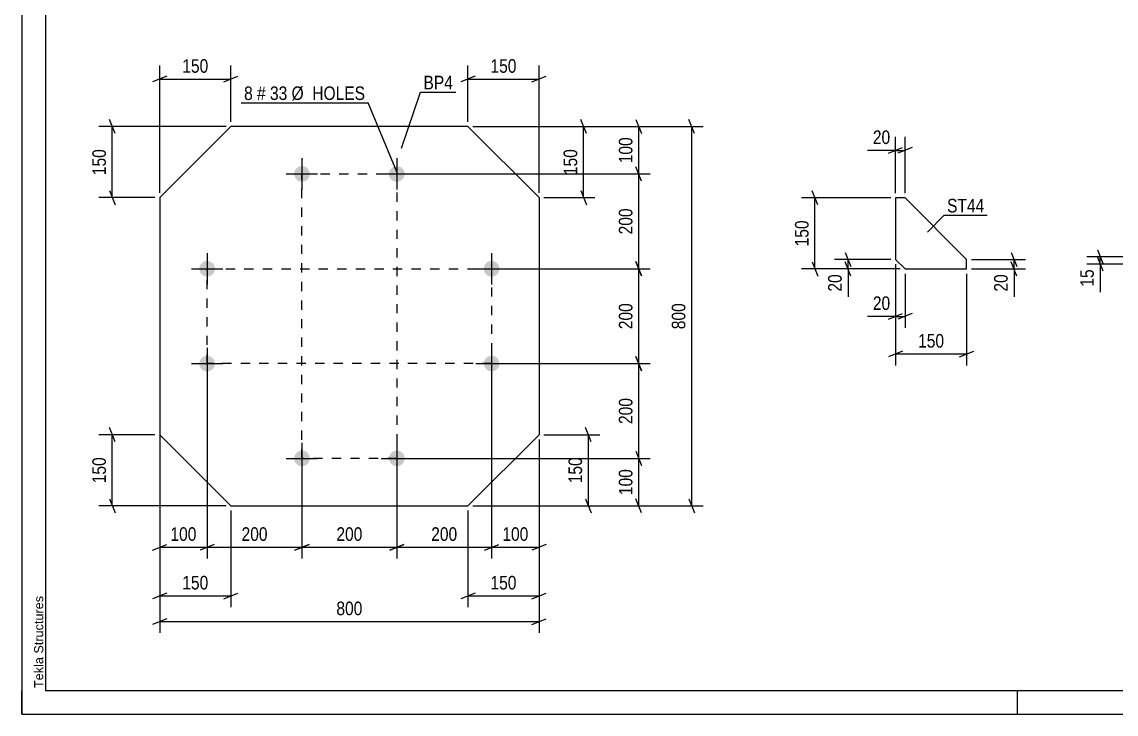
# Model space of a CAD drawing. Header units: millimetres. Extents: x 0 to 420, y 0 to 297.
# Drawn here: x 0 to 230.8, y 0 to 146 of the extents above; entities that cross this region are included whole.
import ezdxf

# ---------------------------------------------------------------- set-up
doc = ezdxf.new("R2010")
doc.units = ezdxf.units.MM
doc.linetypes.add('DXK_LINE_DOT2', pattern=[3.9198, 1.9599, -1.9599])
doc.styles.add('Arial', font='ARIAL.TTF', dxfattribs={"height": 0.2})
doc.styles.add('Arial Narrow', font='ARIALN.TTF', dxfattribs={"height": 0.2})

# ---------------------------------------------------------------- blocks, each defined once
blk = doc.blocks.new('Unknown-284932542-1134')
at = {"color": 5, "linetype": 'Continuous'}
for p, q in [((0, 297), (0, 0)), ((5, 292), (5, 5)), ((0, 0), (0, 5)), ((5, 5), (415, 5)), ((210, 0), (210, 5)), ((0, 0), (420, 0))]:
    blk.add_line(p, q, dxfattribs=at)
at = {"color": 174, "linetype": 'Continuous', "style": 'Arial'}
blk.add_text('Tekla Structures', height=1.9102, rotation=90, dxfattribs=at).set_placement((4.5, 5.5))
blk = doc.blocks.new('Part-284932542-2477 - 2461')
at = {"color": 2, "linetype": 'Continuous'}
for p, q in [((44.07, 123.95), (29.07, 108.95)), ((94.07, 123.95), (44.07, 123.95)), ((109.07, 108.95), (94.07, 123.95)), ((29.07, 108.95), (29.07, 58.95)), ((109.07, 108.95), (109.07, 58.95)), ((44.07, 43.95), (29.07, 58.95)), ((94.07, 43.95), (109.07, 58.95)), ((44.07, 43.95), (94.07, 43.95))]:
    blk.add_line(p, q, dxfattribs=at)
blk = doc.blocks.new('Bolt-284932542-2510 - 2461')
at = {"linetype": 'Continuous'}
for points in [[(59.07, 115.6, -1), (59.07, 112.3, -1)], [(79.07, 115.6, -1), (79.07, 112.3, -1)], [(39.07, 95.6, -1), (39.07, 92.3, -1)], [(99.07, 95.6, -1), (99.07, 92.3, -1)], [(39.07, 75.6, -1), (39.07, 72.3, -1)], [(99.07, 75.6, -1), (99.07, 72.3, -1)], [(59.07, 55.6, -1), (59.07, 52.3, -1)], [(79.07, 55.6, -1), (79.07, 52.3, -1)]]:
    blk.add_hatch(color=1, dxfattribs=at).paths.add_polyline_path(points)
at = {"color": 1, "linetype": 'Continuous'}
for p, q in [((59.07, 117.25), (59.07, 110.65)), ((79.07, 117.25), (79.07, 110.65)), ((55.77, 113.95), (62.37, 113.95)), ((75.77, 113.95), (82.37, 113.95)), ((39.07, 97.25), (39.07, 90.65)), ((99.07, 97.25), (99.07, 90.65)), ((35.77, 93.95), (42.37, 93.95)), ((95.77, 93.95), (102.37, 93.95)), ((39.07, 77.25), (39.07, 70.65)), ((99.07, 77.25), (99.07, 70.65)), ((35.77, 73.95), (42.37, 73.95)), ((95.77, 73.95), (102.37, 73.95)), ((59.07, 57.25), (59.07, 50.65)), ((79.07, 57.25), (79.07, 50.65)), ((55.77, 53.95), (62.37, 53.95)), ((75.77, 53.95), (82.37, 53.95))]:
    blk.add_line(p, q, dxfattribs=at)
blk = doc.blocks.new('Part-284932542-2394 - 2378')
at = {"color": 2, "linetype": 'Continuous'}
for p, q in [((186.25, 108.91), (184.25, 108.91)), ((184.25, 108.91), (184.25, 95.91)), ((199.25, 95.91), (186.25, 108.91)), ((184.25, 95.91), (186.25, 93.91)), ((199.25, 93.91), (199.25, 95.91)), ((186.25, 93.91), (199.25, 93.91))]:
    blk.add_line(p, q, dxfattribs=at)
blk = doc.blocks.new('Rectangle-284932542-2736 - 2461')
at = {"color": 1, "linetype": 'DXK_LINE_DOT2'}
blk.add_lwpolyline([(59.07, 113.95), (79.07, 113.95), (79.07, 53.95), (59.07, 53.95), (59.07, 113.95)], close=True, dxfattribs=at)
blk = doc.blocks.new('Rectangle-284932542-2746 - 2461')
at = {"color": 1, "linetype": 'DXK_LINE_DOT2'}
blk.add_lwpolyline([(39.07, 93.95), (99.07, 93.95), (99.07, 73.95), (39.07, 73.95), (39.07, 93.95)], close=True, dxfattribs=at)
blk = doc.blocks.new('StraightDimension-284932542-2588 - 2461')
at = {"color": 7, "linetype": 'Continuous'}
for p, q in [((19.67, 122.45), (18.47, 125.45)), ((43.07, 123.95), (16.22, 123.95)), ((19.07, 108.95), (19.07, 123.95)), ((28.07, 108.95), (16.22, 108.95)), ((18.47, 110.45), (19.67, 107.45))]:
    blk.add_line(p, q, dxfattribs=at)
at = {"color": 0}
blk.add_wipeout([(18.32, 119.79), (14.12, 119.79), (14.12, 113.1), (18.32, 113.1)], dxfattribs=at)
at = {"color": 3, "style": 'Arial Narrow'}
blk.add_text('150', height=2.863, rotation=90.0002, dxfattribs=at).set_placement((17.72, 113.7))
blk = doc.blocks.new('StraightDimension-284932542-2512 - 2461')
at = {"color": 7, "linetype": 'Continuous'}
for p, q in [((94.07, 124.95), (94.07, 136.8)), ((109.07, 109.95), (109.07, 136.8)), ((95.57, 134.55), (92.57, 133.35)), ((94.07, 133.95), (109.07, 133.95)), ((107.57, 133.35), (110.57, 134.55))]:
    blk.add_line(p, q, dxfattribs=at)
at = {"color": 0}
blk.add_wipeout([(104.92, 134.7), (104.92, 138.9), (98.23, 138.9), (98.23, 134.7)], dxfattribs=at)
at = {"color": 3, "style": 'Arial Narrow'}
blk.add_text('150', height=2.863, dxfattribs=at).set_placement((98.83, 135.3))
blk = doc.blocks.new('StraightDimension-284932542-2531 - 2461')
at = {"color": 7, "linetype": 'Continuous'}
for p, q in [((29.07, 109.95), (29.07, 136.8)), ((44.07, 124.95), (44.07, 136.8)), ((30.57, 134.55), (27.57, 133.35)), ((29.07, 133.95), (44.07, 133.95)), ((42.57, 133.35), (45.57, 134.55))]:
    blk.add_line(p, q, dxfattribs=at)
at = {"color": 0}
blk.add_wipeout([(39.92, 134.7), (39.92, 138.9), (33.23, 138.9), (33.23, 134.7)], dxfattribs=at)
at = {"color": 3, "style": 'Arial Narrow'}
blk.add_text('150', height=2.863, dxfattribs=at).set_placement((33.83, 135.3))
blk = doc.blocks.new('StraightDimension-284932542-2550 - 2461')
at = {"color": 7, "linetype": 'Continuous'}
for p, q in [((109.07, 57.95), (109.07, 22.55)), ((94.07, 42.95), (94.07, 22.55)), ((95.57, 25.55), (92.57, 24.35)), ((107.57, 24.35), (110.57, 25.55)), ((94.07, 24.95), (109.07, 24.95))]:
    blk.add_line(p, q, dxfattribs=at)
at = {"color": 0}
blk.add_wipeout([(104.92, 25.7), (104.92, 29.9), (98.23, 29.9), (98.23, 25.7)], dxfattribs=at)
at = {"color": 3, "style": 'Arial Narrow'}
blk.add_text('150', height=2.863, dxfattribs=at).set_placement((98.83, 26.3))
blk = doc.blocks.new('StraightDimension-284932542-2569 - 2461')
at = {"color": 7, "linetype": 'Continuous'}
for p, q in [((29.07, 61.45), (29.07, 22.55)), ((44.07, 42.95), (44.07, 22.55)), ((30.57, 25.55), (27.57, 24.35)), ((42.57, 24.35), (45.57, 25.55)), ((29.07, 24.95), (44.07, 24.95))]:
    blk.add_line(p, q, dxfattribs=at)
at = {"color": 0}
blk.add_wipeout([(39.92, 25.7), (39.92, 29.9), (33.23, 29.9), (33.23, 25.7)], dxfattribs=at)
at = {"color": 3, "style": 'Arial Narrow'}
blk.add_text('150', height=2.863, dxfattribs=at).set_placement((33.83, 26.3))
blk = doc.blocks.new('StraightDimension-284932542-2607 - 2461')
at = {"color": 7, "linetype": 'Continuous'}
for p, q in [((19.67, 57.45), (18.47, 60.45)), ((28.07, 58.95), (16.22, 58.95)), ((19.07, 43.95), (19.07, 58.95)), ((43.07, 43.95), (16.22, 43.95)), ((18.47, 45.45), (19.67, 42.45))]:
    blk.add_line(p, q, dxfattribs=at)
at = {"color": 0}
blk.add_wipeout([(18.32, 54.79), (14.12, 54.79), (14.12, 48.1), (18.32, 48.1)], dxfattribs=at)
at = {"color": 3, "style": 'Arial Narrow'}
blk.add_text('150', height=2.863, rotation=90.0002, dxfattribs=at).set_placement((17.72, 48.7))
blk = doc.blocks.new('StraightDimension-284932542-2625 - 2461')
at = {"color": 7, "linetype": 'Continuous'}
for p, q in [((119.06, 122.45), (117.86, 125.45)), ((95.07, 123.95), (120.86, 123.95)), ((118.46, 108.95), (118.46, 123.95)), ((110.07, 108.95), (120.86, 108.95)), ((117.86, 110.45), (119.06, 107.45))]:
    blk.add_line(p, q, dxfattribs=at)
at = {"color": 0}
blk.add_wipeout([(117.71, 119.79), (113.51, 119.79), (113.51, 113.1), (117.71, 113.1)], dxfattribs=at)
at = {"color": 3, "style": 'Arial Narrow'}
blk.add_text('150', height=2.863, rotation=90.0002, dxfattribs=at).set_placement((117.11, 113.7))
blk = doc.blocks.new('StraightDimension-284932542-2643 - 2461')
at = {"color": 7, "linetype": 'Continuous'}
for p, q in [((120.09, 57.45), (118.89, 60.45)), ((110.07, 58.95), (121.89, 58.95)), ((119.49, 43.95), (119.49, 58.95)), ((95.07, 43.95), (121.89, 43.95)), ((118.89, 45.45), (120.09, 42.45))]:
    blk.add_line(p, q, dxfattribs=at)
at = {"color": 0}
blk.add_wipeout([(118.74, 54.79), (114.54, 54.79), (114.54, 48.1), (118.74, 48.1)], dxfattribs=at)
at = {"color": 3, "style": 'Arial Narrow'}
blk.add_text('150', height=2.863, rotation=90.0002, dxfattribs=at).set_placement((118.14, 48.7))
blk = doc.blocks.new('StraightDimension-284932542-2661 - 2461')
at = {"color": 7, "linetype": 'Continuous'}
for p, q in [((99.07, 72.95), (99.07, 32.8)), ((109.07, 57.95), (109.07, 32.8)), ((97.57, 34.6), (100.57, 35.8)), ((99.07, 35.2), (109.07, 35.2)), ((110.57, 35.8), (107.57, 34.6))]:
    blk.add_line(p, q, dxfattribs=at)
at = {"color": 0}
blk.add_wipeout([(107.42, 35.95), (107.42, 40.15), (100.73, 40.15), (100.73, 35.95)], dxfattribs=at)
at = {"color": 3, "style": 'Arial Narrow'}
blk.add_text('100', height=2.863, dxfattribs=at).set_placement((101.33, 36.55))
blk = doc.blocks.new('StraightDimension-284932542-2677 - 2461')
at = {"color": 7, "linetype": 'Continuous'}
for p, q in [((39.07, 72.95), (39.07, 32.8)), ((29.07, 57.95), (29.07, 32.8)), ((27.57, 34.6), (30.57, 35.8)), ((29.07, 35.2), (39.07, 35.2)), ((40.57, 35.8), (37.57, 34.6))]:
    blk.add_line(p, q, dxfattribs=at)
at = {"color": 0}
blk.add_wipeout([(37.42, 35.95), (37.42, 40.15), (30.73, 40.15), (30.73, 35.95)], dxfattribs=at)
at = {"color": 3, "style": 'Arial Narrow'}
blk.add_text('100', height=2.863, dxfattribs=at).set_placement((31.33, 36.55))
blk = doc.blocks.new('StraightDimension-284932542-6433 - 2461')
at = {"color": 7, "linetype": 'Continuous'}
for p, q in [((100.07, 73.95), (132.51, 73.95)), ((130.71, 72.45), (129.51, 75.45)), ((130.11, 53.95), (130.11, 73.95)), ((129.51, 55.45), (130.71, 52.45)), ((80.07, 53.95), (132.51, 53.95))]:
    blk.add_line(p, q, dxfattribs=at)
at = {"color": 0}
blk.add_wipeout([(129.36, 67.29), (125.16, 67.29), (125.16, 60.6), (129.36, 60.6)], dxfattribs=at)
at = {"color": 3, "style": 'Arial Narrow'}
blk.add_text('200', height=2.863, rotation=90.0002, dxfattribs=at).set_placement((128.76, 61.2))
blk = doc.blocks.new('StraightDimension-284932542-2688 - 2461')
at = {"color": 7, "linetype": 'Continuous'}
for p, q in [((29.07, 61.45), (29.07, 17.12)), ((109.07, 57.95), (109.07, 17.12)), ((30.57, 20.12), (27.57, 18.92)), ((29.07, 19.52), (109.07, 19.52)), ((107.57, 18.92), (110.57, 20.12))]:
    blk.add_line(p, q, dxfattribs=at)
at = {"color": 0}
blk.add_wipeout([(72.42, 20.27), (72.42, 24.47), (65.73, 24.47), (65.73, 20.27)], dxfattribs=at)
at = {"color": 3, "style": 'Arial Narrow'}
blk.add_text('800', height=2.863, dxfattribs=at).set_placement((66.33, 20.87))
blk = doc.blocks.new('StraightDimension-284932542-2699 - 2461')
at = {"color": 7, "linetype": 'Continuous'}
for p, q in [((129.51, 55.45), (130.71, 52.45)), ((80.07, 53.95), (132.51, 53.95)), ((130.11, 43.95), (130.11, 53.95)), ((95.07, 43.95), (132.51, 43.95)), ((130.71, 42.45), (129.51, 45.45))]:
    blk.add_line(p, q, dxfattribs=at)
at = {"color": 0}
blk.add_wipeout([(129.36, 52.29), (125.16, 52.29), (125.16, 45.6), (129.36, 45.6)], dxfattribs=at)
at = {"color": 3, "style": 'Arial Narrow'}
blk.add_text('100', height=2.863, rotation=90.0002, dxfattribs=at).set_placement((128.76, 46.2))
blk = doc.blocks.new('StraightDimension-284932542-2715 - 2461')
at = {"color": 7, "linetype": 'Continuous'}
for p, q in [((129.51, 125.45), (130.71, 122.45)), ((95.07, 123.95), (132.51, 123.95)), ((130.11, 113.95), (130.11, 123.95)), ((130.71, 112.45), (129.51, 115.45)), ((80.07, 113.95), (132.51, 113.95))]:
    blk.add_line(p, q, dxfattribs=at)
at = {"color": 0}
blk.add_wipeout([(129.36, 122.29), (125.16, 122.29), (125.16, 115.6), (129.36, 115.6)], dxfattribs=at)
at = {"color": 3, "style": 'Arial Narrow'}
blk.add_text('100', height=2.863, rotation=90.0002, dxfattribs=at).set_placement((128.76, 116.2))
blk = doc.blocks.new('StraightDimension-284932542-2726 - 2461')
at = {"color": 7, "linetype": 'Continuous'}
for p, q in [((141.87, 122.45), (140.67, 125.45)), ((95.07, 123.95), (143.67, 123.95)), ((141.27, 43.95), (141.27, 123.95)), ((95.07, 43.95), (143.67, 43.95)), ((140.67, 45.45), (141.87, 42.45))]:
    blk.add_line(p, q, dxfattribs=at)
at = {"color": 0}
blk.add_wipeout([(140.52, 87.29), (136.32, 87.29), (136.32, 80.6), (140.52, 80.6)], dxfattribs=at)
at = {"color": 3, "style": 'Arial Narrow'}
blk.add_text('800', height=2.863, rotation=90.0002, dxfattribs=at).set_placement((139.92, 81.2))
blk = doc.blocks.new('StraightDimension-284932542-6427 - 2461')
at = {"color": 7, "linetype": 'Continuous'}
for p, q in [((39.07, 72.95), (39.07, 32.8)), ((59.07, 52.95), (59.07, 32.8)), ((40.57, 35.8), (37.57, 34.6)), ((39.07, 35.2), (59.07, 35.2)), ((57.57, 34.6), (60.57, 35.8))]:
    blk.add_line(p, q, dxfattribs=at)
at = {"color": 0}
blk.add_wipeout([(52.42, 35.95), (52.42, 40.15), (45.73, 40.15), (45.73, 35.95)], dxfattribs=at)
at = {"color": 3, "style": 'Arial Narrow'}
blk.add_text('200', height=2.863, dxfattribs=at).set_placement((46.33, 36.55))
blk = doc.blocks.new('StraightDimension-284932542-6429 - 2461')
at = {"color": 7, "linetype": 'Continuous'}
for p, q in [((59.07, 52.95), (59.07, 32.8)), ((79.07, 52.95), (79.07, 32.8)), ((60.57, 35.8), (57.57, 34.6)), ((59.07, 35.2), (79.07, 35.2)), ((77.57, 34.6), (80.57, 35.8))]:
    blk.add_line(p, q, dxfattribs=at)
at = {"color": 0}
blk.add_wipeout([(72.42, 35.95), (72.42, 40.15), (65.73, 40.15), (65.73, 35.95)], dxfattribs=at)
at = {"color": 3, "style": 'Arial Narrow'}
blk.add_text('200', height=2.863, dxfattribs=at).set_placement((66.33, 36.55))
blk = doc.blocks.new('StraightDimension-284932542-6431 - 2461')
at = {"color": 7, "linetype": 'Continuous'}
for p, q in [((99.07, 72.95), (99.07, 32.8)), ((79.07, 52.95), (79.07, 32.8)), ((80.57, 35.8), (77.57, 34.6)), ((79.07, 35.2), (99.07, 35.2)), ((97.57, 34.6), (100.57, 35.8))]:
    blk.add_line(p, q, dxfattribs=at)
at = {"color": 0}
blk.add_wipeout([(92.42, 35.95), (92.42, 40.15), (85.73, 40.15), (85.73, 35.95)], dxfattribs=at)
at = {"color": 3, "style": 'Arial Narrow'}
blk.add_text('200', height=2.863, dxfattribs=at).set_placement((86.33, 36.55))
blk = doc.blocks.new('StraightDimension-284932542-6435 - 2461')
at = {"color": 7, "linetype": 'Continuous'}
for p, q in [((130.71, 92.45), (129.51, 95.45)), ((100.07, 93.95), (132.51, 93.95)), ((130.11, 73.95), (130.11, 93.95)), ((100.07, 73.95), (132.51, 73.95)), ((129.51, 75.45), (130.71, 72.45))]:
    blk.add_line(p, q, dxfattribs=at)
at = {"color": 0}
blk.add_wipeout([(129.36, 87.29), (125.16, 87.29), (125.16, 80.6), (129.36, 80.6)], dxfattribs=at)
at = {"color": 3, "style": 'Arial Narrow'}
blk.add_text('200', height=2.863, rotation=90.0002, dxfattribs=at).set_placement((128.76, 81.2))
blk = doc.blocks.new('StraightDimension-284932542-6437 - 2461')
at = {"color": 7, "linetype": 'Continuous'}
for p, q in [((130.71, 112.45), (129.51, 115.45)), ((80.07, 113.95), (132.51, 113.95)), ((130.11, 93.95), (130.11, 113.95)), ((129.51, 95.45), (130.71, 92.45)), ((100.07, 93.95), (132.51, 93.95))]:
    blk.add_line(p, q, dxfattribs=at)
at = {"color": 0}
blk.add_wipeout([(129.36, 107.29), (125.16, 107.29), (125.16, 100.6), (129.36, 100.6)], dxfattribs=at)
at = {"color": 3, "style": 'Arial Narrow'}
blk.add_text('200', height=2.863, rotation=90.0002, dxfattribs=at).set_placement((128.76, 101.2))
blk = doc.blocks.new('StraightDimension-284932542-2447 - 2378')
at = {"color": 7, "linetype": 'Continuous'}
for p, q in [((183.25, 108.91), (164.41, 108.91)), ((167.86, 107.41), (166.66, 110.41)), ((167.26, 93.91), (167.26, 108.91)), ((166.66, 95.41), (167.86, 92.41)), ((185.25, 93.91), (164.41, 93.91))]:
    blk.add_line(p, q, dxfattribs=at)
at = {"color": 0}
blk.add_wipeout([(166.51, 104.75), (162.31, 104.75), (162.31, 98.07), (166.51, 98.07)], dxfattribs=at)
at = {"color": 3, "style": 'Arial Narrow'}
blk.add_text('150', height=2.863, rotation=90.0002, dxfattribs=at).set_placement((165.91, 98.67))
blk = doc.blocks.new('StraightDimension-284932542-2407 - 2378')
at = {"color": 7, "linetype": 'Continuous'}
for p, q in [((184.25, 109.91), (184.25, 121.76)), ((186.25, 109.91), (186.25, 121.76)), ((182.75, 118.31), (185.75, 119.51)), ((184.25, 118.91), (186.25, 118.91)), ((187.75, 119.51), (184.75, 118.31))]:
    blk.add_line(p, q, dxfattribs=at)
at = {"color": 0}
blk.add_wipeout([(183.73, 119.66), (183.73, 123.86), (178.87, 123.86), (178.87, 119.66)], dxfattribs=at)
at = {"color": 7, "linetype": 'Continuous'}
blk.add_line((184.25, 118.91), (178.35, 118.91), dxfattribs=at)
blk.add_line((184.25, 118.91), (178.35, 118.91), dxfattribs=at)
at = {"color": 3, "style": 'Arial Narrow'}
blk.add_text('20', height=2.863, dxfattribs=at).set_placement((179.47, 120.26))
blk = doc.blocks.new('StraightDimension-284932542-2438 - 2378')
at = {"color": 7, "linetype": 'Continuous'}
for p, q in [((184.25, 94.91), (184.25, 73.57)), ((199.25, 92.91), (199.25, 73.57)), ((185.75, 76.57), (182.75, 75.37)), ((197.75, 75.37), (200.75, 76.57)), ((184.25, 75.97), (199.25, 75.97))]:
    blk.add_line(p, q, dxfattribs=at)
at = {"color": 0}
blk.add_wipeout([(195.09, 76.72), (195.09, 80.92), (188.41, 80.92), (188.41, 76.72)], dxfattribs=at)
at = {"color": 3, "style": 'Arial Narrow'}
blk.add_text('150', height=2.863, dxfattribs=at).set_placement((189.01, 77.32))
blk = doc.blocks.new('StraightDimension-284932542-2420 - 2378')
at = {"color": 7, "linetype": 'Continuous'}
for p, q in [((208.65, 97.41), (209.85, 94.41)), ((200.25, 95.91), (211.65, 95.91)), ((209.85, 92.41), (208.65, 95.41)), ((209.25, 93.91), (209.25, 95.91)), ((200.25, 93.91), (211.65, 93.91))]:
    blk.add_line(p, q, dxfattribs=at)
at = {"color": 0}
blk.add_wipeout([(208.5, 93.38), (204.3, 93.38), (204.3, 88.53), (208.5, 88.53)], dxfattribs=at)
at = {"color": 7, "linetype": 'Continuous'}
blk.add_line((209.25, 93.91), (209.25, 88), dxfattribs=at)
blk.add_line((209.25, 93.91), (209.25, 88), dxfattribs=at)
at = {"color": 3, "style": 'Arial Narrow'}
blk.add_text('20', height=2.863, rotation=90.0002, dxfattribs=at).set_placement((207.9, 89.13))
blk = doc.blocks.new('StraightDimension-284932542-2396 - 2378')
at = {"color": 7, "linetype": 'Continuous'}
for p, q in [((184.25, 94.91), (184.25, 81.51)), ((186.25, 92.91), (186.25, 81.51)), ((182.75, 83.31), (185.75, 84.51)), ((184.25, 83.91), (186.25, 83.91)), ((187.75, 84.51), (184.75, 83.31))]:
    blk.add_line(p, q, dxfattribs=at)
at = {"color": 0}
blk.add_wipeout([(183.73, 84.66), (183.73, 88.86), (178.87, 88.86), (178.87, 84.66)], dxfattribs=at)
at = {"color": 7, "linetype": 'Continuous'}
blk.add_line((184.25, 83.91), (178.35, 83.91), dxfattribs=at)
blk.add_line((184.25, 83.91), (178.35, 83.91), dxfattribs=at)
at = {"color": 3, "style": 'Arial Narrow'}
blk.add_text('20', height=2.863, dxfattribs=at).set_placement((179.47, 85.26))
blk = doc.blocks.new('StraightDimension-284932542-2427 - 2378')
at = {"color": 7, "linetype": 'Continuous'}
for p, q in [((173.65, 97.41), (174.85, 94.41)), ((183.25, 95.91), (171.4, 95.91)), ((174.85, 92.41), (173.65, 95.41)), ((174.25, 93.91), (174.25, 95.91)), ((185.25, 93.91), (171.4, 93.91))]:
    blk.add_line(p, q, dxfattribs=at)
at = {"color": 0}
blk.add_wipeout([(173.5, 93.38), (169.3, 93.38), (169.3, 88.53), (173.5, 88.53)], dxfattribs=at)
at = {"color": 7, "linetype": 'Continuous'}
blk.add_line((174.25, 93.91), (174.25, 88), dxfattribs=at)
blk.add_line((174.25, 93.91), (174.25, 88), dxfattribs=at)
at = {"color": 3, "style": 'Arial Narrow'}
blk.add_text('20', height=2.863, rotation=90.0002, dxfattribs=at).set_placement((172.9, 89.13))
blk = doc.blocks.new('StraightDimension-284932542-1702 - 1677')
at = {"color": 7, "linetype": 'Continuous'}
for p, q in [((226.82, 97.95), (228.02, 94.95)), ((236.42, 96.45), (224.57, 96.45)), ((237.92, 94.95), (224.57, 94.95)), ((228.02, 93.45), (226.82, 96.45)), ((227.42, 94.95), (227.42, 96.45))]:
    blk.add_line(p, q, dxfattribs=at)
at = {"color": 0}
blk.add_wipeout([(226.67, 94.42), (222.47, 94.42), (222.47, 89.57), (226.67, 89.57)], dxfattribs=at)
at = {"color": 7, "linetype": 'Continuous'}
blk.add_line((227.42, 94.95), (227.42, 89.04), dxfattribs=at)
blk.add_line((227.42, 94.95), (227.42, 89.04), dxfattribs=at)
at = {"color": 3, "style": 'Arial Narrow'}
blk.add_text('15', height=2.863, rotation=90.0002, dxfattribs=at).set_placement((226.07, 90.17))
blk = doc.blocks.new('Mark-284932542-2473 - 2461')
at = {"color": 0}
blk.add_wipeout([(90.9, 131.8), (90.9, 134.8), (84.69, 134.8), (84.69, 131.8)], dxfattribs=at)
blk.add_wipeout([(90.9, 131.8), (90.9, 134.8), (84.69, 134.8), (84.69, 131.8)], dxfattribs=at)
at = {"color": 30, "linetype": 'Continuous'}
for p, q in [((80.09, 119.41), (84.09, 131.2)), ((84.09, 131.2), (91.5, 131.2))]:
    blk.add_line(p, q, dxfattribs=at)
at = {"color": 3, "style": 'Arial Narrow'}
blk.add_text('BP4', height=2.863, dxfattribs=at).set_placement((84.69, 131.8))
blk = doc.blocks.new('Mark-284932542-2506 - 2461')
at = {"color": 0}
blk.add_wipeout([(48.69, 129.55), (48.69, 132.55), (46.86, 132.55), (46.86, 129.55)], dxfattribs=at)
blk.add_wipeout([(48.69, 129.55), (48.69, 132.55), (46.86, 132.55), (46.86, 129.55)], dxfattribs=at)
blk.add_wipeout([(51.42, 129.55), (51.42, 132.55), (49.59, 132.55), (49.59, 129.55)], dxfattribs=at)
blk.add_wipeout([(51.42, 129.55), (51.42, 132.55), (49.59, 132.55), (49.59, 129.55)], dxfattribs=at)
at = {"color": 3, "style": 'Arial Narrow'}
blk.add_text('8', height=2.86, dxfattribs=at).set_placement((46.86, 129.55))
at = {"color": 0}
blk.add_wipeout([(55.97, 129.55), (55.97, 132.55), (52.32, 132.55), (52.32, 129.55)], dxfattribs=at)
blk.add_wipeout([(55.97, 129.55), (55.97, 132.55), (52.32, 132.55), (52.32, 129.55)], dxfattribs=at)
at = {"color": 3, "style": 'Arial Narrow'}
blk.add_text('#', height=2.86, dxfattribs=at).set_placement((49.59, 129.55))
at = {"color": 0}
blk.add_wipeout([(72.4, 129.55), (72.4, 132.55), (56.87, 132.55), (56.87, 129.55)], dxfattribs=at)
blk.add_wipeout([(72.4, 129.55), (72.4, 132.55), (56.87, 132.55), (56.87, 129.55)], dxfattribs=at)
at = {"color": 7, "linetype": 'Continuous'}
for p in [(46.26, 128.95), (79.07, 114.38)]:
    blk.add_line(p, (73, 128.95), dxfattribs=at)
at = {"color": 3, "style": 'Arial Narrow'}
for s, p in [('33', (52.32, 129.55)), ('Ø  HOLES', (56.87, 129.55))]:
    blk.add_text(s, height=2.863, dxfattribs=at).set_placement(p)
blk = doc.blocks.new('Mark-284932542-2390 - 2378')
at = {"color": 0}
blk.add_wipeout([(202.97, 105.83), (202.97, 108.83), (195.12, 108.83), (195.12, 105.83)], dxfattribs=at)
blk.add_wipeout([(202.97, 105.83), (202.97, 108.83), (195.12, 108.83), (195.12, 105.83)], dxfattribs=at)
at = {"color": 30, "linetype": 'Continuous'}
for p, q in [((190.98, 101.69), (194.52, 105.23)), ((194.52, 105.23), (203.57, 105.23))]:
    blk.add_line(p, q, dxfattribs=at)
at = {"color": 3, "style": 'Arial Narrow'}
blk.add_text('ST44', height=2.863, dxfattribs=at).set_placement((195.12, 105.83))

msp = doc.modelspace()

# ---------------------------------------------------------------- block references
for name in ['Unknown-284932542-1134', 'Part-284932542-2477 - 2461', 'Bolt-284932542-2510 - 2461', 'Rectangle-284932542-2736 - 2461', 'Part-284932542-2394 - 2378', 'Rectangle-284932542-2746 - 2461']:
    msp.add_blockref(name, (0, 0))

# ---------------------------------------------------------------- next in the draw order: block references
for name in ['StraightDimension-284932542-2512 - 2461', 'StraightDimension-284932542-2588 - 2461', 'StraightDimension-284932542-2447 - 2378', 'Mark-284932542-2390 - 2378', 'StraightDimension-284932542-1702 - 1677', 'StraightDimension-284932542-2569 - 2461', 'StraightDimension-284932542-2550 - 2461']:
    msp.add_blockref(name, (0, 0))

# ---------------------------------------------------------------- next in the draw order: block references
for name in ['StraightDimension-284932542-2531 - 2461', 'StraightDimension-284932542-2625 - 2461', 'StraightDimension-284932542-2407 - 2378', 'StraightDimension-284932542-2438 - 2378', 'StraightDimension-284932542-2607 - 2461', 'StraightDimension-284932542-2643 - 2461']:
    msp.add_blockref(name, (0, 0))

# ---------------------------------------------------------------- next in the draw order: block references
for name in ['StraightDimension-284932542-2715 - 2461', 'StraightDimension-284932542-2420 - 2378', 'StraightDimension-284932542-2396 - 2378', 'StraightDimension-284932542-2677 - 2461', 'StraightDimension-284932542-2661 - 2461']:
    msp.add_blockref(name, (0, 0))

# ---------------------------------------------------------------- next in the draw order: block references
for name in ['Mark-284932542-2473 - 2461', 'StraightDimension-284932542-2427 - 2378', 'StraightDimension-284932542-6433 - 2461']:
    msp.add_blockref(name, (0, 0))

# ---------------------------------------------------------------- next in the draw order: block references
msp.add_blockref('StraightDimension-284932542-2688 - 2461', (0, 0))

# ---------------------------------------------------------------- next in the draw order: block references
for name in ['StraightDimension-284932542-6427 - 2461', 'StraightDimension-284932542-2699 - 2461']:
    msp.add_blockref(name, (0, 0))

# ---------------------------------------------------------------- next in the draw order: block references
for name in ['StraightDimension-284932542-2726 - 2461', 'StraightDimension-284932542-6429 - 2461']:
    msp.add_blockref(name, (0, 0))

# ---------------------------------------------------------------- next in the draw order: block references
msp.add_blockref('StraightDimension-284932542-6431 - 2461', (0, 0))

# ---------------------------------------------------------------- next in the draw order: block references
msp.add_blockref('StraightDimension-284932542-6435 - 2461', (0, 0))

# ---------------------------------------------------------------- next in the draw order: block references
msp.add_blockref('StraightDimension-284932542-6437 - 2461', (0, 0))

# ---------------------------------------------------------------- next in the draw order: block references
msp.add_blockref('Mark-284932542-2506 - 2461', (0, 0))

doc.saveas('drawing.dxf')
